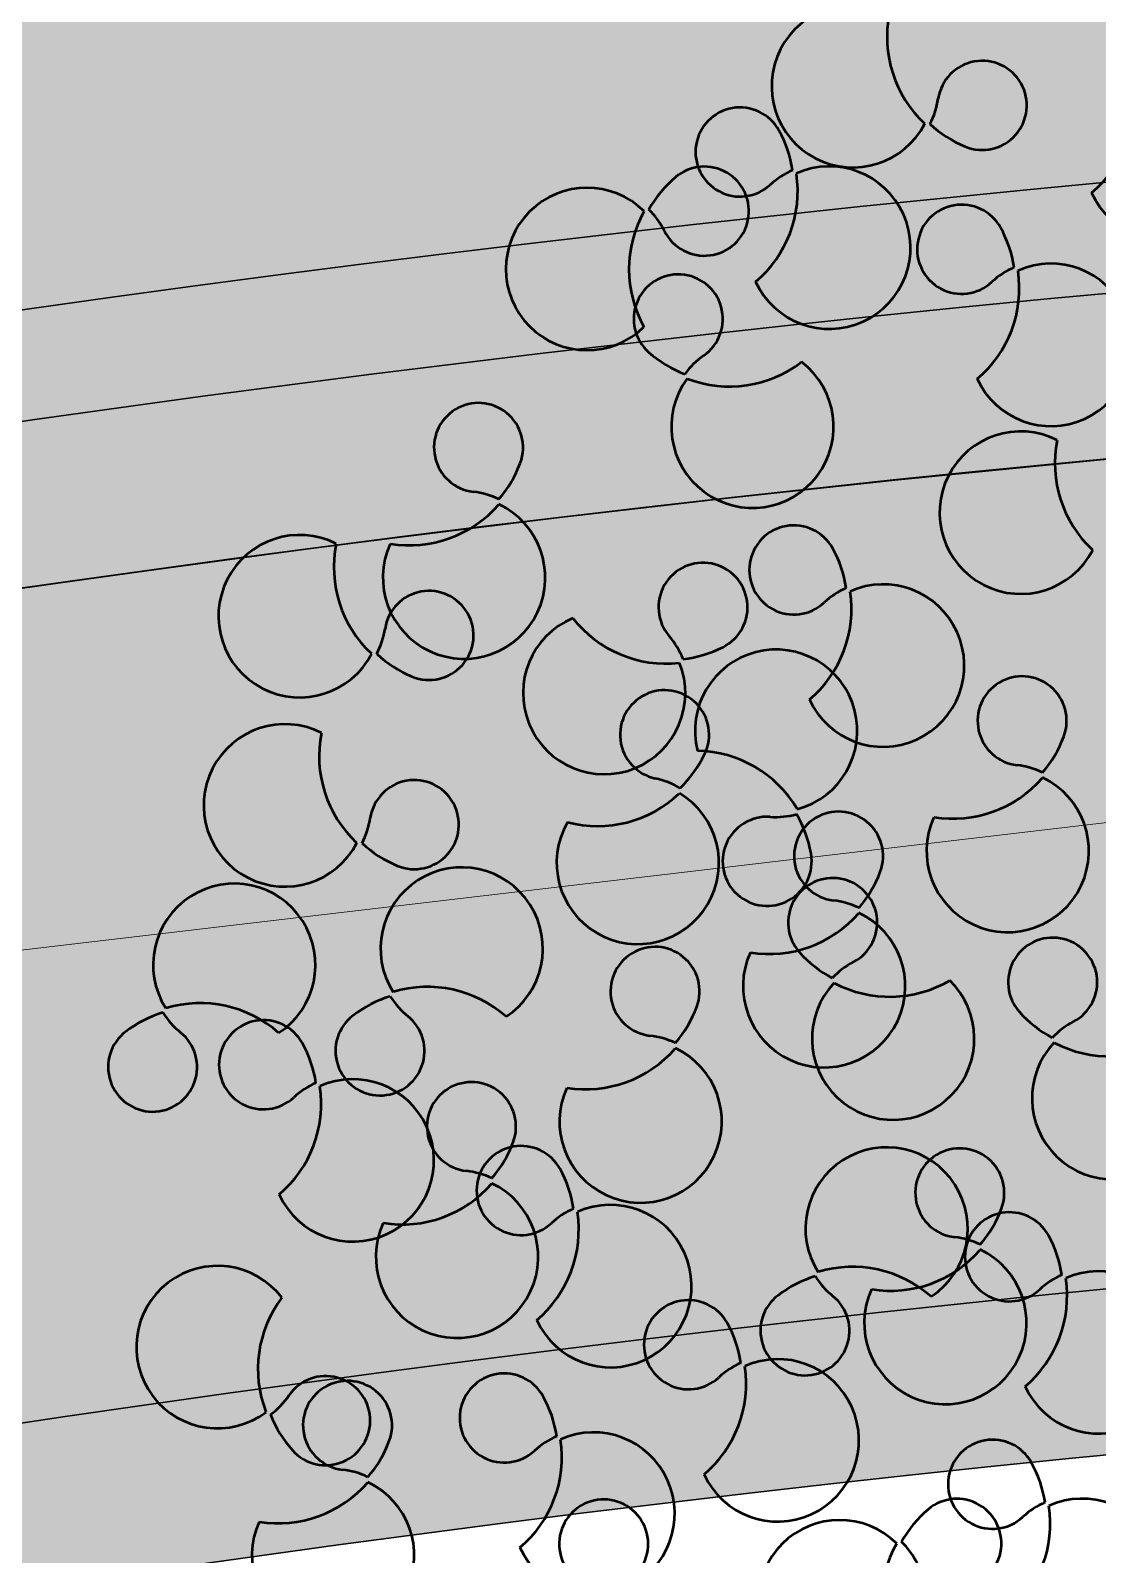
# Model space of a CAD drawing. Header units: centimetres. Extents: x 31799 to 51185, y -99131 to -72325.
# Drawn here: x 38478.8 to 38556.3, y -85839.1 to -85728.4 of the extents above; entities that cross this region are included whole.
import ezdxf

# ---------------------------------------------------------------- set-up
doc = ezdxf.new("R2010")
doc.units = ezdxf.units.CM
doc.header["$LTSCALE"] = 50
doc.header["$MEASUREMENT"] = 0
doc.layers.add('New_SANITARI BANJO', color=7, linetype='Continuous')
doc.layers.add('TALUS', color=2, linetype='Continuous')
doc.layers.add('New_SANITARI BANJO_Pen_No__24', color=7, linetype='Continuous', lineweight=18, true_color=0x029e21)
doc.layers.add('trotuar', color=91, linetype='Continuous', lineweight=0)
doc.layers.get('New_SANITARI BANJO').off()

# ---------------------------------------------------------------- blocks, each defined once
blk = doc.blocks.new('A$Cd0191f6d')
at = {"layer": 'trotuar'}
blk.add_polyline3d([(-2793.099999986589, 6019.099999871105, 62601.39999999999), (-1999.399999994785, 6630.200000014156, 62605.3), (-1162.425269465894, 7064.27949918434, 0), (-516.1999999545515, 6937.299999967217, 62592.7), (203.2000000588596, 6693.999999947846, 62591.19999999999), (1854.799999948591, 5855.70000000298, 62593.3), (2820.600000023842, 5351.800000108778, 62586.8), (2922.89999993518, 5543.499999959022, 62586.4), (1955.499999970198, 6017.300000041723, 62589.8), (279.0999999269843, 6868.999999854714, 62587.69999999998), (-440.6999999657273, 7147.700000088662, 62593.2), (-1184.199999924749, 7195.599999837577, 62591), (-1491.500000003725, 7132.400000002235, 62595.00000000001), (-1783.199999947101, 7014.999999944121, 62597.9), (-2294.69999987632, 6687.5, 62602.69999999999), (-2842.700000107288, 6250.700000021607, 62592.49999999999)], dxfattribs=at)
blk = doc.blocks.new('Tree Model Detailed 26')
at = {"layer": 'New_SANITARI BANJO_Pen_No__24', "color": 104, "linetype": 'Continuous', "lineweight": 50, "true_color": 0x029e21}
for centre, radius, start, end in [((5.328760876235, 97.74298197865001), 3.236620232247, 37.30244122418003, 321.1246690546001), ((1.06026925032, 94.49097532865001), 8.6027704362, 16.93110627508, 37.30244122416), ((-15.009021523935, 93.03116743735), 5.899489175175001, 307.5363833594, 216.7773740437), ((12.757399256135, 91.80917506935), 5.899489175175001, 213.1082859053, 122.3492765898), ((1.376323578087, 94.29124578265001), 8.6027704362, 318.4631756725, 16.76871418629002), ((12.441344928335, 92.00890461535), 5.899489175175001, 122.285996038, 141.1246690483001), ((24.342179962065, 88.13237564865001), 5.899489175175001, 333.283155263, 242.5241459426), ((5.499370029815, 89.689087824), 3.236620232247, 298.9809952291, 222.8032230624001), ((38.08380042493501, 87.05995351000001), 5.899489175175001, 333.2831552633, 242.5241459432), ((-30.14901131080001, 84.62839333264999), 5.899489175175001, 65.39899748820001, 334.6399881715), ((-19.2020764662, 88.61012362535), 8.6027704362, 170.7538872549, 229.0594257683), ((-16.604973569065, 81.49242852535001), 8.6027704362, 52.89127312547002, 111.1968116425), ((-16.779705012665, 81.161896904), 8.6027704362, 111.3592037266, 131.7305386755), ((-15.183752967535, 92.70063581665), 5.899489175175001, 216.7140934956, 235.5527665058), ((-20.351566013865, 85.166566304), 3.236620232247, 131.7305386789, 55.55276650578996), ((-1.4470852805465, 83.19744001800001), 5.899489175175001, 114.7868399148, 24.02783059075001), ((2.655997500780001, 94.09947057665), 8.6027704362, 220.1417296813, 278.4472681943), ((-1.203717089553, 83.48126065335002), 5.899489175175001, 23.96455004936001, 42.8032230605), ((-20.6992928654, 83.58075125735), 3.236620232247, 249.5931528056, 173.4153806392), ((2.8993656917735, 94.38329121265001), 8.6027704362, 278.6096602801, 298.9809952296001), ((27.917034545065, 77.04589860135), 8.6027704362, 78.63804502928998, 136.9435835450001), ((6.508799387684999, 81.21691841065), 3.236620232247, 37.30244122403997, 321.1246690455), ((41.658655007935, 75.97347646265), 8.6027704362, 78.63804502885002, 136.9435835447), ((-29.77513669313499, 84.62839333264999), 5.899489175175001, 334.5767076222, 353.4153806337001), ((2.2403077617735, 77.96491176065001), 8.6027704362, 16.93110627080996, 37.30244122410997), ((-18.828201848535, 88.61012362535), 8.6027704362, 229.2218178554, 249.5931528047), ((22.9463683444, 78.72777876535), 3.236620232247, 157.4773105859001, 81.29953840709997), ((27.903231086465, 76.67227888265), 8.6027704362, 137.1059756305, 157.4773105818), ((24.328376503465, 87.75875593), 5.899489175175001, 242.4608653962, 261.2995384089), ((-8.446420374800002, 75.61992425135), 5.899489175175001, 65.39899748789999, 334.6399881718), ((2.50051446984, 79.60165454399998), 8.6027704362, 170.7538872549, 229.0594257715), ((13.9374377676, 75.28311150134999), 5.899489175175001, 213.1082859106999, 122.3492765898), ((36.68798880726501, 77.65535662665), 3.236620232247, 157.4773105854001, 81.29953840888004), ((41.64485154940001, 75.59985674400001), 8.6027704362, 137.1059756308, 157.4773105818), ((40.88914248746499, 75.10877260865001), 5.899489175175001, 65.39899748820001, 334.6399881715), ((38.069996966335, 86.68633379135), 5.899489175175001, 242.4608653962, 261.2995384079), ((2.556362089547001, 77.76518221399999), 8.6027704362, 318.4631756725, 16.76871419052998), ((13.6213834398, 75.48284104734999), 5.899489175175001, 122.2859960414, 141.1246690533), ((51.83607733205, 79.09050290135), 8.6027704362, 170.7538872549, 229.0594257686), ((1.0032980706935, 74.57228217535), 3.236620232247, 249.5931528051, 173.4153806274), ((50.33886093295001, 74.06113053335001), 3.236620232247, 249.5931528044999, 173.4153806392), ((-20.158454868665, 72.19050644335), 3.236620232247, 298.9809952293, 222.8032230535), ((-3.635599943926501, 70.96636058535), 3.236620232247, 298.9809952296001, 222.8032230538001), ((-8.072545757065, 75.61992425135), 5.899489175175001, 334.5767076222999, 353.4153806337001), ((41.2630171052, 75.10877260865001), 5.899489175175001, 334.5767076222, 353.4153806337001), ((2.874389087553, 79.60165454399998), 8.6027704362, 229.2218178554, 249.5931528061), ((52.2099519498, 79.09050290135), 8.6027704362, 229.2218178554, 249.5931528042), ((63.30629439520001, 66.17538500625), 5.899489175175001, 315.2740725804, 224.5150632641999), ((-27.104910179065, 65.69885863740001), 5.899489175175001, 114.7868399125, 24.02783059607002), ((-23.001827397735, 76.60088919599998), 8.6027704362, 220.1417296779, 278.4472681951), ((-26.861541988065, 65.98267927335), 5.899489175175001, 23.96455004919999, 42.80322306036996), ((-10.582055254265, 64.47471277945), 5.899489175175001, 114.7868399127, 24.02783059553003), ((-6.478972472955001, 75.376743338), 8.6027704362, 220.141729678, 278.447268195), ((32.50239762520001, 64.92558503345), 5.899489175175001, 22.67099769038998, 291.9119883699999), ((-22.758459206735, 76.88470983200001), 8.6027704362, 278.609660281, 298.9809952297999), ((-10.338687063265, 64.75853341540001), 5.899489175175001, 23.96455004885002, 42.80322306016004), ((-29.31203579506499, 64.96314197095), 3.236620232247, 244.1033333861999, 167.9255612152), ((-6.235604281960001, 75.66056397400001), 8.6027704362, 278.6096602808, 298.9809952296999), ((1.3795995879935, 62.28003670905), 5.899489175175001, 65.39899748657999, 334.6399881697999), ((12.3265344326, 66.2617670016), 8.6027704362, 170.7538872567, 229.0594257695), ((20.165559501665, 62.483818647), 5.899489175175001, 59.90917806901999, 329.1501687517001), ((31.44321078246501, 65.40000454695002), 8.6027704362, 165.2640678363999, 223.569606351), ((43.245509536335, 60.42279644425), 8.6027704362, 128.0258874535, 186.3314259692999), ((10.829318033465, 61.2323946334), 3.236620232247, 249.5931528044999, 173.4153806345001), ((29.47170735259999, 60.5369378612), 3.236620232247, 244.1033333861999, 167.9255612152), ((63.2912920698, 54.52680854625), 8.6027704362, 60.85463498338999, 119.1601734978), ((-14.835615718935, 58.8044496168), 3.236620232247, 298.9809952309001, 222.8032230594999), ((59.67981224205, 59.54044827935), 3.236620232247, 214.8201261116001, 138.6423539408), ((1.7534742057065, 62.28003670905), 5.899489175175001, 334.5767076217, 353.4153806331), ((20.537719236135, 62.44805047945), 5.899489175175001, 329.0868882032, 347.9255612151), ((38.733156306065, 57.74419388155), 3.236620232247, 206.8651530056001, 130.6873808329001), ((63.70764306525001, 55.99472594515), 8.6027704362, 138.6423539406, 159.0136888904), ((63.4336399382, 65.82386638305), 5.899489175175001, 296.4986801189, 315.337353131), ((63.4186376128, 54.17528992304999), 8.6027704362, 40.32090794862, 60.69224289674001), ((32.77703960026501, 64.6719041014), 5.899489175175001, 291.8487078224, 310.6873808344999), ((51.85014779085, 54.1468328686), 5.899489175175001, 53.59551857589003, 322.8365092571), ((67.50996362535, 57.64755423755), 3.236620232247, 116.4986801167999, 40.32090794951987), ((12.700409050335, 66.2617670016), 8.6027704362, 229.2218178550999, 249.5931528047), ((31.81537051693501, 65.36423637935), 8.6027704362, 223.7319984367, 244.1033333866), ((43.520151511465, 60.16911551225), 8.6027704362, 186.4938180553, 206.8651530051), ((63.37825562435, 55.81784705005), 8.6027704362, 159.1760809764, 217.481619491), ((52.1795352318, 54.32371176365001), 5.899489175175001, 34.82012611221998, 53.65879912402999), ((-21.782071029265, 52.31280181065), 5.899489175175001, 114.786839913, 24.02783059547999), ((-17.678988247935, 63.21483236945), 8.6027704362, 220.1417296796, 278.4472681946), ((29.7623876086, 52.42999872545), 5.899489175175001, 195.0992032261, 104.3401939075), ((19.6997882102, 58.29801814955), 8.6027704362, 300.6797656263, 358.9853041409), ((71.80580835465, 55.05439709785001), 3.236620232247, 298.9809952251999, 222.8032230562999), ((-21.538702838265, 52.59662244660001), 5.899489175175001, 23.96455004710001, 42.80322305895), ((-17.435620056935, 63.49865300540001), 8.6027704362, 278.6096602801, 298.9809952302), ((20.2771818322, 53.08238204555001), 3.236620232247, 356.3238107626001, 280.1460385906999), ((11.205619550735, 48.94014916686499), 5.899489175175001, 65.39899748793002, 334.63998817), ((22.152554395335, 52.9218794594), 8.6027704362, 170.7538872545, 229.0594257692), ((41.44694466153501, 51.14840455655), 3.236620232247, 298.9809952303, 222.8032230595), ((-33.472397176535, 47.821675027535), 5.899489175175001, 315.2740725827, 224.5150632641999), ((-13.826186361065, 50.3322802034), 3.236620232247, 37.30244122382996, 321.1246690531), ((64.85935304405001, 48.56274929173499), 5.899489175175001, 114.7868399133, 24.0278305968), ((68.96243582535, 59.46477985054999), 8.6027704362, 220.1417296801999, 278.4472681933), ((-18.094677986935, 47.08027355353501), 8.6027704362, 16.93110627382998, 37.30244122350998), ((29.394492325865, 52.49659670355), 5.899489175175001, 176.3238107618, 195.1624837737999), ((65.10272123505, 48.846569927665), 5.899489175175001, 23.96455004840995, 42.80322305895005), ((69.20580401665, 59.74860048645), 8.6027704362, 278.6096602762, 298.9809952281), ((76.58979917865001, 46.856448003735), 5.899489175175001, 333.2831552622, 242.5241459478001), ((15.82941116940001, 48.322478731535), 3.236620232247, 207.7973316091, 131.6195594383999), ((20.6553379962, 47.8925070912), 3.236620232247, 249.5931528051999, 173.4153806333), ((19.3318929274, 58.3646161276), 8.6027704362, 280.1460385908, 300.5173735409), ((-6.397547981140001, 44.39847329406499), 5.899489175175001, 213.1082859064, 122.3492765884), ((7.399041967800002, 43.926616160665), 5.899489175175001, 46.57272407267002, 315.813714755), ((19.39350861813501, 44.3108983214), 8.6027704362, 131.6195594383, 151.9908943879), ((34.5004893512, 44.6567567504), 5.899489175175001, 114.7868399133, 24.02783059547999), ((38.60357213253501, 55.5587873092), 8.6027704362, 220.1417296799, 278.4472681946), ((-17.77862365920001, 46.880544007265), 8.6027704362, 318.4631756726, 16.76871418753), ((-6.713602308935, 44.598202840335), 5.899489175175001, 122.2859960397, 141.1246690513), ((34.7438575422, 44.94057738633499), 5.899489175175001, 23.96455004710001, 42.80322305894997), ((19.044966419335, 44.17561873893499), 8.6027704362, 152.1532864735, 210.4588249885), ((7.747584166600002, 44.061895743135), 5.899489175175001, 27.79733160905, 46.63600462074001), ((11.579494168465, 48.94014916686499), 5.899489175175001, 334.5767076215999, 353.4153806337001), ((38.84694032353501, 55.84260794515), 8.6027704362, 278.6096602801, 298.98099523), ((-13.2608487234, 40.130104926865), 5.899489175175001, 65.39899748793002, 334.6399881697001), ((-2.313913878813, 44.1118352194), 8.6027704362, 170.7538872545, 229.0594257696), ((22.526429013065, 52.9218794594), 8.6027704362, 229.2218178550999, 249.593152805), ((-33.48739950193501, 36.173098567535), 8.6027704362, 60.854634983, 119.1601734978), ((80.164653762, 35.76997095620001), 8.6027704362, 78.63804503207001, 136.9435835435), ((-33.34505163353501, 47.47015640433499), 5.899489175175001, 296.4986801189, 315.3373531306), ((-33.36005395893501, 35.821579944335), 8.6027704362, 40.32090794776, 60.69224289713), ((-29.26872794633499, 39.2938442588), 3.236620232247, 116.4986801177999, 40.32090794798997), ((-3.811130277960002, 39.08246285120001), 3.236620232247, 249.5931528051, 173.4153806333), ((64.74217566585001, 38.9482384532), 3.236620232247, 298.9809952309, 222.8032230595001), ((21.031639513535, 35.60026162466502), 5.899489175175001, 65.39899748793, 334.6399881697001), ((31.978574358135, 39.58199191720001), 8.6027704362, 170.7538872545, 229.0594257692), ((80.15085030335001, 35.3963512374), 8.6027704362, 137.1059756317, 157.4773105806), ((76.57599572, 46.48282828486499), 5.899489175175001, 242.4608653965, 261.2995384096), ((-24.972883217335, 36.700687119135), 3.236620232247, 298.9809952293, 222.8032230587), ((45.60662811613499, 34.656701143535), 5.899489175175001, 333.2831552624, 242.5241459449998), ((75.19398756135001, 37.45185112000001), 3.236620232247, 157.4773105823, 81.29953841336994), ((-12.886974105735, 40.130104926865), 5.899489175175001, 334.5767076219, 353.4153806337001), ((-8.4500282926, 35.476541261135), 3.236620232247, 298.9809952309001, 222.8032230595), ((30.481357959, 34.552619549), 3.236620232247, 249.5931528040999, 173.4153806333), ((57.79572035555, 32.45659064706501), 5.899489175175001, 114.7868399133, 24.02783059547997), ((61.89880313685, 43.358621205865), 8.6027704362, 220.1417296799, 278.4472681946), ((-1.9400392610935, 44.1118352194), 8.6027704362, 229.2218178552999, 249.593152805), ((58.03908854655, 32.74041128300001), 5.899489175175001, 23.9645500471, 42.80322305895002), ((-31.919338527735, 30.209039313), 5.899489175175001, 114.7868399127, 24.02783059547999), ((-27.8162557464, 41.11106987180001), 8.6027704362, 220.1417296802, 278.4472681946), ((11.495957894465, 32.33109196680001), 3.236620232247, 207.7973316091, 131.6195594384), ((62.14217132785001, 43.64244184180001), 8.6027704362, 278.6096602801, 298.9809952302), ((-31.67597033673501, 30.492859948935), 5.899489175175001, 23.96455004684001, 42.80322305894997), ((-15.396483602935, 28.984893455065), 5.899489175175001, 114.7868399133, 24.02783059547999), ((-11.2934008216, 39.8869240138), 8.6027704362, 220.1417296796, 278.4472681946999), ((15.0600553432, 28.3195115566), 8.6027704362, 131.619559438, 151.9908943876), ((21.4055141312, 35.60026162466502), 5.899489175175001, 334.5767076219, 353.4153806337001), ((-27.5728875554, 41.39489050773501), 8.6027704362, 278.6096602806, 298.98099523), ((-15.153115411935, 29.26871409099999), 5.899489175175001, 23.96455004710001, 42.80322305847), ((3.0655886928665, 27.935229395935), 5.899489175175001, 46.57272407267002, 315.8137147546), ((-11.0500326306, 40.170744649735), 8.6027704362, 278.6096602802, 298.9809952302), ((14.7115131444, 28.18423197413501), 8.6027704362, 152.1532864735, 210.4588249884999), ((3.414130891660001, 28.070508978335), 5.899489175175001, 27.79733160960002, 46.63600462114002), ((32.35244897586501, 39.58199191720001), 8.6027704362, 229.2218178550999, 249.5931528045), ((49.181482699135, 23.570224096065), 8.6027704362, 78.63804502937997, 136.9435835441), ((71.304253656, 24.1499854368), 5.899489175175001, 114.7868399162, 24.02783059653995), ((75.40733643735, 35.0520159956), 8.6027704362, 220.1417296785, 278.4472681933)]:
    blk.add_arc(centre, radius, start, end, dxfattribs=at)

msp = doc.modelspace()

# ---------------------------------------------------------------- hatches: boundary and pattern name
at = {"layer": 'TALUS', "lineweight": 30, "ltscale": 0.5, "true_color": 0x939598, "transparency": 33554559}
h = msp.add_hatch(color=252, dxfattribs=at)
h.dxf.hatch_style = 1
h.paths.add_polyline_path([(36276.38516095927, -85239.22639084185, -1), (35282.59136017838, -85710.7917431839, -1)], flags=16)
h.paths.add_polyline_path([(36258.31618276326, -85247.80030633899, -1), (35300.66033837441, -85702.21782768678, -1)], flags=0)
edge = h.paths.add_edge_path()
edge.add_arc((35785.76616845414, -87124.99712389108), 50.00000000001047, 343.6060053937989, 450.2168873000767)
edge.add_arc((35779.48826056891, -85475.0090670124), 1600.000000000514, 256.3904226196387, 270.21803383053555, ccw=False)
edge.add_arc((35391.23570401801, -87078.67984130912), 50.00000000000684, 76.39042261965353, 175.3992716527578)
edge.add_line((35341.39681107389, -87074.66926153748), (35311.94735140639, -87440.63342412878))
edge.add_arc((35361.78624435051, -87444.6440039004), 50.00000000000698, 175.3992716527917, 264.4911920794084)
edge.add_line((35356.98630580691, -87494.41307652566), (35677.8220206003, -87525.3558213341))
edge.add_arc((35682.62195914391, -87475.58674870887), 49.99999999998182, 264.4911920793969, 343.6060054054348)
edge.add_line((35730.58913727567, -87489.69879399204), (35833.73334658306, -87139.109169184))
edge = h.paths.add_edge_path()
edge.add_arc((36285.80805993509, -83537.14054680271), 49.99999999999295, 358.9792356738384, 438.0940489998873)
edge.add_line((36296.12335076885, -83488.21616867672), (35980.73294867991, -83421.71877313792))
edge.add_arc((35970.41765784613, -83470.64315126394), 50.00000000002819, 78.09404899988567, 167.1859694265125)
edge.add_line((35921.66290422922, -83459.55378700099), (35840.23433175462, -83817.5571760361))
edge.add_arc((35888.9890853715, -83828.64654029904), 49.99999999999373, 167.1859694265214, 266.1948184596658)
edge.add_arc((35779.48826056859, -85475.00906701462), 1600.000000001763, 72.36724199221612, 86.19481845965521, ccw=False)
edge.add_arc((36279.29770343089, -83902.52996673013), 50.00000000001844, 252.3672419922414, 358.9792356738552)
edge.add_line((36329.28976866307, -83903.4207045274), (36335.80012516724, -83538.03128459999))
h.paths.add_polyline_path([(34645.48260506319, -87425.79266917308), (34695.25167768844, -87430.59260771667), (34648.703071836, -87913.24065086072), (34598.93399921076, -87908.44071231714)])
h.paths.add_polyline_path([(34723.35668077389, -87920.44055867611), (34673.58760814863, -87915.64062013252), (34720.13621400107, -87432.99257698844), (34769.90528662633, -87437.79251553203)])
h.paths.add_polyline_path([(34798.01028971177, -87927.64046649149), (34748.24121708652, -87922.84052794789), (34794.78982293896, -87440.19248480383), (34844.55889556421, -87444.9924233474)])
h.paths.add_polyline_path([(34872.66389864965, -87934.84037430685), (34822.89482602441, -87930.04043576327), (34869.44343187684, -87447.39239261921), (34919.2125045021, -87452.19233116278)])
h.paths.add_polyline_path([(34944.09704081473, -87454.59230043458), (34993.86611343999, -87459.39223897815), (34947.31750758754, -87942.04028212224), (34897.54843496229, -87937.24034357864)])
h.paths.add_polyline_path([(35018.75064975263, -87461.79220824999), (35068.51972237788, -87466.59214679357), (35021.97111652542, -87949.24018993761), (34972.20204390018, -87944.44025139403)])
h.paths.add_polyline_path([(35096.62472546332, -87956.44009775302), (35046.85565283806, -87951.6401592094), (35093.40425869051, -87468.99211606536), (35143.17333131577, -87473.79205460894)])
h.paths.add_polyline_path([(35168.05786762839, -87476.19202388075), (35217.82694025364, -87480.99196242433), (35171.2783344012, -87963.64000556839), (35121.50926177595, -87958.84006702481)])
h.paths.add_polyline_path([(35245.93194333908, -87970.83991338378), (35196.16287071383, -87966.0399748402), (35242.71147656628, -87483.39193169614), (35292.48054919152, -87488.1918702397)])
h.paths.add_polyline_path([(35465.22808050296, -87991.9897545544), (35415.45900787771, -87987.1898160108), (35462.00761373016, -87504.54177286675), (35511.77668635541, -87509.34171141034)])
h.paths.add_polyline_path([(35536.66122266804, -87511.74168068214), (35586.43029529331, -87516.54161922571), (35539.88168944086, -87999.18966236978), (35490.11261681561, -87994.3897238262)])
h.paths.add_polyline_path([(35611.31483160593, -87518.94158849752), (35661.08390423119, -87523.7415270411), (35614.53529837874, -88006.38957018514), (35564.76622575349, -88001.58963164157)])
h.paths.add_polyline_path([(35685.96844054382, -87526.1414963129), (35735.73751316907, -87530.9414348565), (35689.18890731662, -88013.58947800053), (35639.41983469138, -88008.78953945696)])
h.paths.add_polyline_path([(35763.84251625452, -88020.78938581591), (35714.07344362927, -88015.98944727232), (35760.62204948171, -87533.34140412828), (35810.39112210696, -87538.14134267185)])
h.paths.add_polyline_path([(35835.27565841958, -87540.54131194366), (35885.04473104484, -87545.34125048722), (35838.4961251924, -88027.9892936313), (35788.72705256715, -88023.18935508771)])
h.paths.add_polyline_path([(35909.92926735747, -87547.74121975905), (35959.69833998274, -87552.54115830263), (35913.14973413029, -88035.18920144669), (35863.38066150504, -88030.38926290312)])
h.paths.add_polyline_path([(35987.80334306817, -88042.38910926206), (35938.03427044293, -88037.5891707185), (35984.58287629536, -87554.94112757442), (36034.35194892062, -87559.741066118)])
h.paths.add_polyline_path([(36059.23648523324, -87562.14103538981), (36109.00555785851, -87566.9409739334), (36062.45695200606, -88049.58901707747), (36012.68787938081, -88044.78907853388)])
h.paths.add_polyline_path([(36133.89009417113, -87569.34094320518), (36183.65916679639, -87574.14088174877), (36137.11056094393, -88056.78892489284), (36087.34148831869, -88051.98898634924)])
h.paths.add_polyline_path([(36211.76416988182, -88063.9888327082), (36161.99509725659, -88059.18889416463), (36208.54370310902, -87576.54085102059), (36258.31277573427, -87581.34078956416)])
h.paths.add_polyline_path([(36283.19731204691, -87583.74075883595), (36332.96638467215, -87588.54069737955), (36286.41777881971, -88071.18874052359), (36236.64870619446, -88066.38880198)])
h.paths.add_polyline_path([(38822.86974370932, -84909.48987272743), (38822.86974370932, -84859.48987272743), (39307.86974370932, -84859.48987272743), (39307.86974370932, -84909.48987272743)])
h.paths.add_polyline_path([(38822.86974370932, -84984.48987272743), (38822.86974370932, -84934.48987272744), (39307.86974370932, -84934.48987272743), (39307.86974370932, -84984.48987272743)])
h.paths.add_polyline_path([(38822.86974370932, -85059.48987272743), (38822.86974370932, -85009.48987272743), (39307.86974370932, -85009.48987272743), (39307.86974370932, -85059.48987272743)])
h.paths.add_polyline_path([(38822.86974370932, -85134.48987272743), (38822.86974370932, -85084.48987272743), (39307.86974370932, -85084.48987272743), (39307.86974370932, -85134.48987272743)])
h.paths.add_polyline_path([(38822.86974370932, -85209.48987272743), (38822.86974370932, -85159.48987272744), (39307.86974370932, -85159.48987272743), (39307.86974370932, -85209.48987272743)])
h.paths.add_polyline_path([(38822.86974370932, -85284.48987272743), (38822.86974370932, -85234.48987272743), (39307.86974370932, -85234.48987272743), (39307.86974370932, -85284.48987272743)])
h.paths.add_polyline_path([(38822.86974370932, -85309.48987272743), (39307.86974370932, -85309.48987272743), (39307.86974370932, -85359.48987272743), (38822.86974370932, -85359.48987272743)])
h.paths.add_polyline_path([(38822.86974370932, -85434.48987272743), (38822.86974370932, -85384.48987272743), (39307.86974370932, -85384.48987272743), (39307.86974370932, -85434.48987272743)])
h.paths.add_polyline_path([(38822.86974370932, -85509.48987272743), (38822.86974370932, -85459.48987272743), (39307.86974370932, -85459.48987272743), (39307.86974370932, -85509.48987272743)])
h.paths.add_polyline_path([(42242.33328250072, -84965.1833709302), (42242.33328250072, -84915.1833709302), (42727.33328250073, -84915.1833709302), (42727.33328250072, -84965.1833709302)])
h.paths.add_polyline_path([(42727.33328250072, -84990.1833709302), (42727.33328250072, -85040.1833709302), (42242.33328250072, -85040.1833709302), (42242.33328250072, -84990.1833709302)])
h.paths.add_polyline_path([(42727.33328250073, -85065.1833709302), (42727.33328250072, -85115.1833709302), (42242.33328250073, -85115.1833709302), (42242.33328250072, -85065.1833709302)])
h.paths.add_polyline_path([(42242.33328250073, -85190.1833709302), (42242.33328250072, -85140.1833709302), (42727.33328250072, -85140.1833709302), (42727.33328250072, -85190.18337093022)])
h.paths.add_polyline_path([(42242.33328250073, -85265.1833709302), (42242.33328250072, -85215.18337093022), (42727.33328250072, -85215.1833709302), (42727.33328250072, -85265.18337093022)])
h.paths.add_polyline_path([(42242.33328250072, -85340.1833709302), (42242.33328250072, -85290.1833709302), (42727.33328250072, -85290.1833709302), (42727.33328250072, -85340.1833709302)])
h.paths.add_polyline_path([(42242.33328250072, -85415.1833709302), (42242.33328250072, -85365.18337093019), (42727.33328250073, -85365.1833709302), (42727.33328250072, -85415.1833709302)])
h.paths.add_polyline_path([(42727.33328250072, -85440.1833709302), (42727.33328250072, -85490.1833709302), (42242.33328250073, -85490.1833709302), (42242.33328250072, -85440.18337093019)])
h.paths.add_polyline_path([(42727.33328250072, -85515.1833709302), (42727.33328250072, -85565.18337093019), (42242.33328250073, -85565.1833709302), (42242.33328250072, -85515.1833709302)])
h.paths.add_polyline_path([(35330.92340725392, -83330.30941829295), (35281.51765634077, -83322.62360169957), (35356.05278715759, -82843.49896182836), (35405.45853807074, -82851.18477842172)])
h.paths.add_polyline_path([(35430.16141352732, -82855.02768671843), (35479.56716444049, -82862.71350331177), (35405.03203362368, -83341.83814318299), (35355.62628271052, -83334.15232658964)])
h.paths.add_polyline_path([(35504.27003989708, -82866.55641160849), (35553.67579081023, -82874.24222820187), (35479.14065999341, -83353.36686807305), (35429.73490908026, -83345.68105147968)])
h.paths.add_polyline_path([(35578.37866626681, -82878.08513649853), (35627.78441717997, -82885.77095309191), (35553.24928636316, -83364.89559296312), (35503.84353545, -83357.20977636975)])
h.paths.add_polyline_path([(35627.35791273289, -83376.42431785318), (35577.95216181974, -83368.73850125982), (35652.48729263656, -82889.61386138859), (35701.89304354971, -82897.29967798194)])
h.paths.add_polyline_path([(35701.46653910263, -83387.95304274322), (35652.06078818949, -83380.26722614985), (35726.5959190063, -82901.14258627864), (35776.00166991946, -82908.82840287201)])
h.paths.add_polyline_path([(35775.57516547238, -83399.48176763329), (35726.16941455923, -83391.79595103991), (35800.70454537603, -82912.67131116871), (35850.1102962892, -82920.35712776208)])
h.paths.add_polyline_path([(35874.81317174578, -82924.20003605877), (35924.21892265895, -82931.88585265214), (35849.68379184212, -83411.01049252335), (35800.27804092898, -83403.32467592998)])
h.paths.add_polyline_path([(35923.79241821187, -83422.53921741339), (35874.38666729871, -83414.85340082005), (35948.92179811553, -82935.72876094881), (35998.32754902869, -82943.41457754218)])
h.paths.add_polyline_path([(35997.90104458161, -83434.06794230347), (35948.49529366846, -83426.3821257101), (36023.03042448528, -82947.25748583888), (36072.43617539843, -82954.94330243228)])
h.paths.add_polyline_path([(36072.00967095137, -83445.5966671935), (36022.6039200382, -83437.91085060016), (36097.13905085502, -82958.78621072895), (36146.54480176818, -82966.4720273223)])
h.paths.add_polyline_path([(36166.61704051069, -82969.59456959204), (36216.02279142384, -82977.28038618542), (36141.48766060702, -83456.4050260566), (36092.08190969387, -83448.71920946325)])
h.paths.add_polyline_path([(36240.72566688043, -82981.1232944821), (36290.13141779358, -82988.80911107545), (36215.59628697676, -83467.93375094666), (36166.19053606362, -83460.2479343533)])
h.paths.add_polyline_path([(36289.7049133465, -83479.46247583671), (36240.29916243334, -83471.77665924335), (36314.83429325017, -82992.65201937215), (36364.24004416333, -83000.3378359655)])
h.paths.add_polyline_path([(36363.81353971626, -83490.9912007268), (36314.4077888031, -83483.30538413342), (36388.94291961991, -83004.18074426222), (36438.34867053307, -83011.86656085557)])
h.paths.add_polyline_path([(36437.92216608599, -83502.51992561683), (36388.51641517285, -83494.83410902346), (36463.05154598966, -83015.70946915225), (36512.4572969028, -83023.39528574562)])
h.paths.add_polyline_path([(36512.03079245572, -83514.0486505069), (36462.62504154259, -83506.36283391353), (36537.16017235938, -83027.23819404231), (36586.56592327255, -83034.92401063567)])
h.paths.add_polyline_path([(36611.26879872913, -83038.76691893236), (36660.6745496423, -83046.45273552576), (36586.13941882547, -83525.57737539696), (36536.73366791233, -83517.89155880359)])
h.paths.add_polyline_path([(36660.24804519523, -83537.106100287), (36610.84229428208, -83529.42028369365), (36685.37742509888, -83050.29564382244), (36734.78317601205, -83057.9814604158)])
h.paths.add_polyline_path([(36734.35667156496, -83548.63482517707), (36684.95092065181, -83540.9490085837), (36759.48605146862, -83061.82436871248), (36808.89180238178, -83069.51018530587)])
h.paths.add_polyline_path([(36808.4652979347, -83560.16355006714), (36759.05954702156, -83552.47773347377), (36833.59467783837, -83073.35309360256), (36883.00042875153, -83081.03891019593)])
h.paths.add_polyline_path([(36907.70330420811, -83084.88181849262), (36957.10905512127, -83092.56763508599), (36882.57392430446, -83571.69227495718), (36833.16817339131, -83564.00645836383)])
h.paths.add_polyline_path([(36956.6825506742, -83583.22099984725), (36907.27679976104, -83575.53518325386), (36981.81193057786, -83096.41054338269), (37031.21768149103, -83104.09635997604)])
edge = h.paths.add_edge_path()
edge.add_line((35345.602616346, -87979.06565130793), (35392.01869444204, -87497.79174732689))
edge.add_line((35392.01869444204, -87497.79174732689), (35441.7877670673, -87502.59168587046))
edge.add_line((35441.7877670673, -87502.59168587046), (35395.23916121486, -87985.23972901452))
edge.add_line((35395.23916121486, -87985.23972901452), (35370.69833429069, -87982.87290852076))
edge.add_line((35370.69833429069, -87982.87290852076), (35528.59336416791, -88006.8270744345))
edge.add_arc((35525.27238796058, -88048.47187788168), 41.77700967186401, -14.552392159983583, 85.44058102007187, ccw=False)
edge.add_arc((56324.06698545087, -92940.1946727728), 21324.53482484069, 166.7675717122192, 172.1119311999963)
edge.add_line((35201.30356484486, -90013.65217812975), (34489.38764876415, -99043.51323502335))
edge.add_line((34489.38764876415, -99043.51323502335), (35258.46389933917, -99104.04198500312))
edge.add_line((35258.46389933917, -99104.04198500312), (36440.46922435543, -89448.17057818882))
edge.add_arc((34676.2716865449, -89211.51249660154), 1779.99999999924, 352.3596750292794, 372.2491902978332)
edge.add_arc((38265.83918597757, -88274.693198473), 1932.745294440495, 149.4357010675793, 196.8168086523928, ccw=False)
edge.add_arc((28852.09997230968, -82715.337688112), 9000.000000019161, 329.435701067582, 332.5402076988555)
edge.add_arc((39891.45875001077, -88452.22143186303), 3441.032003481225, 139.1797680767444, 152.5402076988599, ccw=False)
edge.add_arc((38709.34729134713, -87375.30775866933), 1842.970951900781, 86.46848604357098, 140.4930085273876, ccw=False)
edge.add_line((38822.8697437096, -85535.8364807311), (51169.21808257162, -85751.98653565615))
edge.add_line((51169.21808257162, -85751.98653565615), (51181.68086170222, -85040.00911070028))
edge.add_line((51181.68086170222, -85040.00911070028), (38026.75180736277, -84808.41644175778))
edge.add_arc((37981.90311111031, -83870.49077314144), 938.9973191681428, 182.5644517141839, 272.73762124589723, ccw=False)
edge.add_arc((43889.05428051963, -83579.50542167232), 6853.303026325537, 180.4775067035732, 182.7850742070695, ccw=False)
edge.add_arc((41673.82818748208, -83597.96768554443), 4637.999999996704, 169.5642741071078, 180.4775067035676, ccw=False)
edge.add_line((37112.54664547435, -82757.87561052585), (38981.36339262439, -72611.13147657337))
edge.add_line((38981.36339262439, -72611.13147657337), (38521.3781868199, -72526.41188133175))
edge.add_line((38521.3781868199, -72526.41188133175), (36586.16066803633, -80971.35960690958))
edge.add_arc((57616.60052341552, -84500.72002839511), 21324.53482483193, 170.4733098792983, 175.8176693669818)
edge.add_arc((36298.20150121319, -82930.87625125368), 52.72217670634584, 259.8132947316294, 343.8871983019342, ccw=False)
edge.add_line((36288.87724863775, -82982.76735097767), (36092.05724663894, -82952.33940716485))
edge.add_arc((36099.69638723808, -82902.92641766914), 49.99999999997041, 167.3027142030877, 261.21177081221555, ccw=False)
edge.add_line((36050.91913937023, -82891.93641810425), (36488.07190284962, -80951.7080700977))
edge.add_line((36488.07190284962, -80951.7080700977), (38422.94077398018, -72508.2817813477))
edge.add_line((38422.94077398018, -72508.2817813477), (37723.2232666089, -72379.40854094797))
edge.add_line((37723.2232666089, -72379.40854094797), (35793.8123894891, -80793.75494253219))
edge.add_line((35793.8123894891, -80793.75494253219), (35261.77990504808, -83146.51612537049))
edge.add_arc((32688.74613888724, -82564.67315841459), 2637.99999999998, 327.0197797374045, 347.25794675638565, ccw=False)
edge.add_arc((33527.60467798082, -83109.02263383292), 1638.000000000768, 309.10575855814596, 327.0197797374002, ccw=False)
edge.add_arc((34592.31709476245, -84418.88196580463), 49.99999999992727, 129.1057585582229, 141.3934260570992)
edge.add_arc((35921.34901027071, -85480.08389340823), 1750.727892282864, 141.3934260569931, 207.762668426149)
edge.add_arc((32922.71566187181, -87058.58785913285), 1638.000000000377, 15.56546134189972, 27.76266842614831, ccw=False)
edge.add_arc((31959.39116163786, -87326.9270237142), 2637.999999999982, -4.672705677099827, 15.565461341896992, ccw=False)
edge.add_line((34588.62326017362, -87541.828331363), (34392.1192494501, -89945.97681299673))
edge.add_line((34392.1192494501, -89945.97681299673), (33681.12072259822, -98979.90005407516))
edge.add_line((33681.12072259822, -98979.90005407516), (34389.69592598858, -99035.6671789809))
edge.add_line((34389.69592598858, -99035.6671789809), (35101.82942687799, -90003.04630095078))
edge.add_line((35101.82942687799, -90003.04630095078), (35265.39863799984, -88020.91772434402))
edge.add_arc((35315.22925561063, -88025.02984648815), 50.00000000001445, 103.45148907291338, 175.2825268761445, ccw=False)
edge.add_line((35303.59815568121, -87976.4014852734), (35270.81647965172, -87973.23988265557))
edge.add_line((35270.81647965172, -87973.23988265557), (35317.36508550417, -87490.59183951153))
edge.add_line((35317.36508550417, -87490.59183951153), (35367.13415812943, -87495.3917780551))
edge.add_line((35367.13415812943, -87495.3917780551), (35320.84533153772, -87975.3462506925))
edge.add_arc((35315.22925560593, -88025.02984652495), 50.00000003714096, 81.37347026810022, 83.55084168542459, ccw=False)
edge.add_line((35322.72891323263, -87975.5954947117), (35345.602616346, -87979.06565130793))
at = {"layer": 'TALUS', "lineweight": 30, "ltscale": 0.5, "true_color": 0x636466, "transparency": 33554687}
h = msp.add_hatch(color=251, dxfattribs=at)
h.dxf.hatch_style = 1
edge = h.paths.add_edge_path()
edge.add_line((51168.79446779087, -85771.98218413275), (38822.07713352589, -85555.82566912945))
edge.add_arc((38709.34729134713, -87375.30775866934), 1822.970951900793, 86.45465124964574, 140.5002035420514)
edge.add_arc((39891.45875000868, -88452.22143186604), 3421.032003480776, 139.1759243036042, 152.5402076988426)
edge.add_arc((28852.0999723263, -82715.33768812158), 9019.999999999973, 329.4357010675933, 332.54020769884426, ccw=False)
edge.add_arc((38265.83918597759, -88274.69319847299), 1912.745294440515, 149.4357010675207, 196.8405723386815)
edge.add_arc((34676.27168654486, -89211.5124965988), 1799.999999999678, 352.36335917613354, 372.2747163366826, ccw=False)
edge.add_line((36460.30705312418, -89450.71494389599), (35278.31571298675, -99106.47210740784))
edge.add_line((35278.31571298676, -99106.47210740784), (35258.46389933917, -99104.04198500312))
edge.add_line((35258.46389933917, -99104.04198500312), (36440.4692243555, -89448.17057818842))
edge.add_arc((34676.27168654485, -89211.51249659878), 1779.999999999686, 352.3596750292041, 372.2491902982017)
edge.add_arc((38265.83918597791, -88274.6931984704), 1932.745294439467, 149.4357010675926, 196.8168086520476, ccw=False)
edge.add_arc((28852.0999723264, -82715.33768812142), 8999.999999999978, 329.435701067592, 332.5402076988429)
edge.add_arc((39891.45875000869, -88452.22143186603), 3441.032003480784, 139.179768078024, 152.5402076988431, ccw=False)
edge.add_arc((38709.34729134614, -87375.30775866978), 1842.970951901312, 86.46848604353761, 140.4930085298587, ccw=False)
edge.add_line((38822.86974370971, -85535.83648073109), (51169.14455824898, -85751.98524845073))
edge.add_line((51169.14455824897, -85751.98524845073), (51168.79446779085, -85771.98218413275))
at = {"layer": 'TALUS', "lineweight": 30, "ltscale": 0.5, "true_color": 0x939598, "transparency": 33554559}
h = msp.add_hatch(dxfattribs=at)
h.set_pattern_fill('AR-BRSTD', color=252, scale=10, angle=25.3848191782744)
h.set_pattern_definition([(25.3848191782744, (-85633.25279063068, -50661.26926081775), (-11.43331631542021, 24.09498242438757), []), (115.3848191782744, (-85633.25279063068, -50661.26926081775), (-47.57127270745256, 6.947151430131534), [26.67, -26.67])])
edge = h.paths.add_edge_path()
edge.add_line((51168.79446779084, -85771.98218413275), (38822.07713352588, -85555.82566912944))
edge.add_arc((38709.34729134713, -87375.30775866934), 1822.970951900793, 86.45465124964574, 140.5002035420514)
edge.add_arc((39891.45875000868, -88452.22143186604), 3421.032003480776, 139.1759243036042, 152.5402076988426)
edge.add_arc((28852.0999723263, -82715.33768812158), 9019.999999999973, 329.4357010675933, 332.54020769884426, ccw=False)
edge.add_arc((38265.83918597759, -88274.69319847299), 1912.745294440515, 149.4357010675207, 196.8405723386815)
edge.add_arc((34676.27168654486, -89211.5124965988), 1799.999999999678, 352.36335917613354, 372.2747163366826, ccw=False)
edge.add_line((36460.30705312418, -89450.71494389599), (35278.31571298675, -99106.47210740784))
edge.add_line((35278.31571298676, -99106.47210740784), (35456.98203581496, -99128.34320905022))
edge.add_line((35456.98203581496, -99128.34320905022), (36638.85085285327, -89473.58694398144))
edge.add_arc((34676.27168654485, -89211.51249659884), 1979.999999999669, 352.3939628531224, 372.4924356409736)
edge.add_arc((38265.83918597744, -88274.69319847421), 1732.74529444101, 149.4357010674844, 197.0663442301818, ccw=False)
edge.add_arc((28852.09997232275, -82715.33768811954), 9200.000000004073, 329.4357010675921, 332.5402076988431)
edge.add_arc((39891.45875000869, -88452.221431866), 3241.032003480768, 139.1386897844903, 152.5402076988433, ccw=False)
edge.add_arc((38709.34729134891, -87375.30775866857), 1642.970951899917, 86.31897838516647, 140.5718444617201, ccw=False)
edge.add_line((38814.82891781346, -85735.72635621692), (51165.64365366782, -85951.954605271))
edge.add_line((51165.64365366782, -85951.95460527099), (51168.79446779085, -85771.98218413275))
at = {"layer": 'TALUS', "lineweight": 30, "ltscale": 0.5, "true_color": 0x636466, "transparency": 33554687}
h = msp.add_hatch(color=251, dxfattribs=at)
h.dxf.hatch_style = 1
edge = h.paths.add_edge_path()
edge.add_line((51165.64365366782, -85951.95460527099), (38814.82891781346, -85735.72635621691))
edge.add_arc((38709.34729134891, -87375.30775866857), 1642.97095189991, 86.3189783851665, 140.5718444617201)
edge.add_arc((39891.45875000869, -88452.221431866), 3241.032003480768, 139.1386897844903, 152.5402076988433)
edge.add_arc((28852.09997232275, -82715.33768811954), 9200.000000004073, 329.4357010675921, 332.54020769884306, ccw=False)
edge.add_arc((38265.83918597744, -88274.69319847421), 1732.745294441, 149.4357010674844, 197.0663442301818)
edge.add_arc((34676.27168654485, -89211.51249659884), 1979.999999999677, 352.3939628531224, 372.49243564097355, ccw=False)
edge.add_line((36638.85085285327, -89473.58694398144), (35456.98203581496, -99128.34320905022))
edge.add_line((35456.98203581496, -99128.34320905022), (35476.83384946255, -99130.77333145494))
edge.add_line((35476.83384946253, -99130.77333145493), (36658.68940301613, -89476.12541657715))
edge.add_arc((34676.27168654485, -89211.51249659882), 1999.999999999682, 352.3971057818591, 372.5154412534142)
edge.add_arc((38265.83918597759, -88274.69319847315), 1712.745294440574, 149.4357010675174, 197.0929188846484, ccw=False)
edge.add_arc((28852.09997232181, -82715.33768811924), 9220.000000005035, 329.4357010675932, 332.5402076988442)
edge.add_arc((39891.45875000866, -88452.22143186606), 3221.032003480776, 139.1342334458945, 152.5402076988424, ccw=False)
edge.add_arc((38709.34729134862, -87375.30775866867), 1622.970951900053, 86.30252506664851, 140.5806619945616, ccw=False)
edge.add_line((38814.00997657751, -85755.71508363212), (51165.29356320971, -85971.95154095301))
edge.add_line((51165.29356320969, -85971.95154095303), (51165.64365366781, -85951.954605271))
at = {"layer": 'TALUS', "lineweight": 30, "ltscale": 0.5, "true_color": 0x636466, "transparency": 33554559}
h = msp.add_hatch(color=251, dxfattribs=at)
h.dxf.hatch_style = 1
edge = h.paths.add_edge_path()
edge.add_line((36726.10338834469, -87574.76759919994), (36742.43937685736, -87582.33384145937))
edge.add_arc((36753.67027259248, -87543.02143610029), 40.88518355260649, 254.0562481138709, 322.2376036263231)
edge.add_arc((44432.07294009509, -91585.46773089496), 8637.251936606568, 149.6554915665658, 152.2816363247439, ccw=False)
edge.add_line((36978.09546617771, -87221.94382987802), (37115.66442604957, -86965.15437553583))
edge.add_arc((39891.458750009, -88452.22143186627), 3149.032003481173, 139.8965674612219, 151.8208584491029, ccw=False)
edge.add_arc((38721.63148336213, -87395.58836123318), 1574.548605323287, 115.17374508186501, 141.8850080301448, ccw=False)
edge.add_arc((38709.3472913488, -87375.30775866848), 1550.970951899852, 86.93195587402943, 115.0817296980095, ccw=False)
edge.add_arc((38790.41831509842, -85792.58650683358), 34.02868054159607, 273.2680204305681, 349.0605773697168)
edge.add_line((38823.82863912471, -85799.04416491215), (38824.24777206156, -85775.1035684576))
edge.add_arc((38792.25267497032, -85774.54342372461), 31.99999999998886, 358.9970134900699, 447.019991227173)
edge.add_arc((38708.98344136958, -87374.09335219249), 1633.715873345211, 87.01999122713092, 114.7871209429804)
edge.add_arc((38709.34547647022, -87375.30540494138), 1634.968054133522, 114.780831626092, 140.4820723982084)
edge.add_arc((39956.18880796355, -88501.18645820951), 3314.087018165755, 139.1828558587594, 153.7022321701935)
edge.add_line((36985.09756325551, -87032.92572537152), (36711.51379464929, -87530.30847797432))
edge.add_arc((36739.55215015864, -87545.73088441209), 32.00000000000431, 151.1871496284016, 245.1481247456183)
edge = h.paths.add_edge_path(flags=0)
edge.add_line((36967.62481792683, -87216.0772362892), (37105.08672094821, -86959.48761678072))
edge.add_arc((39891.45875000915, -88452.22143186588), 3161.032003481123, 139.9003385488322, 151.8208584491113, ccw=False)
edge.add_arc((38721.63148336211, -87395.58836123302), 1586.548605323169, 115.1733971092471, 141.8774802853182, ccw=False)
edge.add_arc((38709.34729134866, -87375.30775866841), 1562.970951899728, 86.95899662821438, 115.08208294152939, ccw=False)
edge.add_arc((38790.41831509878, -85792.58650683319), 22.02868054130711, 274.8057937171927, 346.6387693072754)
edge.add_line((38811.85073362896, -85797.67710624171), (38812.24961065235, -85774.89351418274))
edge.add_arc((38792.2526749703, -85774.54342372464), 20.00000000002357, 358.9970134901338, 447.0199912270676)
edge.add_arc((38708.98344136912, -87374.09335219266), 1621.715873345413, 87.01999122711442, 114.7871210169885)
edge.add_arc((38709.34729134811, -87375.30775866898), 1622.970951900127, 114.780808540125, 140.4868479751581)
edge.add_arc((39956.18880796379, -88501.1864582096), 3302.087018166003, 139.1804928733166, 153.7067987482662)
edge.add_line((36995.73901762514, -87038.47810914465), (36722.0281779653, -87536.09188038849))
edge.add_arc((36739.55215015866, -87545.73088441209), 20.00000000001058, 151.18714962842, 245.1481247455477)
edge.add_line((36731.14667402491, -87563.87883115449), (36746.56046259549, -87571.01794357307))
edge.add_arc((36753.67027260226, -87543.02143610278), 28.8851835525841, 255.7507634491043, 320.3263748316884)
edge.add_arc((44432.07294010693, -91585.46773090166), 8649.251936620169, 149.6569943851244, 152.2740376827856, ccw=False)
at = {"layer": 'TALUS', "lineweight": 30, "ltscale": 0.5, "true_color": 0x139b48, "transparency": 33554559}
h = msp.add_hatch(dxfattribs=at)
h.set_pattern_fill('ANGLE', color=114, angle=25.3848191782744)
h.set_pattern_definition([(25.3848191782744, (0, 0), (-0.1178913380855103, 0.2484484501952224), [0.2, -0.075]), (115.3848191782744, (0, 0), (-0.2484484501952224, -0.1178913380855103), [0.2, -0.075])])
edge = h.paths.add_edge_path()
edge.add_line((36731.14667402492, -87563.87883115449), (36746.56046259555, -87571.0179435731))
edge.add_arc((36753.67027259248, -87543.02143610027), 28.88518355261692, 255.7507634692528, 320.3263749254239)
edge.add_arc((44432.07294009508, -91585.46773089515), 8649.251936606654, 149.6569943851218, 152.2740376824965, ccw=False)
edge.add_line((36967.62481792684, -87216.07723628919), (37105.08672094823, -86959.48761678068))
edge.add_arc((39891.45875000901, -88452.22143186626), 3161.032003481174, 139.9003385488726, 151.8208584491032, ccw=False)
edge.add_arc((38721.63148336214, -87395.58836123321), 1586.548605323313, 115.1733971085803, 141.8774802854078, ccw=False)
edge.add_arc((38709.34729134883, -87375.30775866847), 1562.97095189985, 86.95899662819937, 115.0820829408595, ccw=False)
edge.add_arc((38790.41831509881, -85792.58650683324), 22.02868054126643, 274.8057937186448, 346.6387693073684)
edge.add_line((38811.85073362896, -85797.67710624171), (38812.24961065234, -85774.89351418274))
edge.add_arc((38792.25267497032, -85774.54342372462), 19.99999999999473, 358.9970134900909, 447.0199912271697)
edge.add_arc((38708.98344136959, -87374.0933521925), 1621.715873345228, 87.01999122713134, 114.7871209429808)
edge.add_arc((38709.34729134876, -87375.30775866883), 1622.970951900265, 114.7808084661802, 140.4868479747618)
edge.add_arc((39956.1888079636, -88501.18645820951), 3302.0870181658, 139.1804928731117, 153.7067987482658)
edge.add_line((36995.73901762515, -87038.47810914463), (36722.02817796529, -87536.09188038849))
edge.add_arc((36739.55215015865, -87545.73088441209), 20.00000000001058, 151.18714962842, 245.1481247456045)

# ---------------------------------------------------------------- linework, layer by layer
at = {"layer": 'TALUS', "color": 18, "lineweight": 30, "true_color": 0x000000, "elevation": -31311.32910148165}
msp.add_lwpolyline([(34901.65496501765, -84000.66707456954, -0.0783242408899573), (34560.77940469192, -84380.0828149762, 0.05366649645949176), (34553.24465050083, -84387.68350271083, 0.2979668209223705), (34372.15674442776, -86295.59077643837, -0.05327066000866452), (34500.64119325596, -86619.04830754812, -0.08853591309063878), (34588.6232601736, -87541.828331363), (34392.1192494501, -89945.97681299673), (33681.12072259822, -98979.90005407516), (35258.46389933917, -99104.04198500312), (36440.46922435543, -89448.17057818882, 0.08700291341820766), (36415.74839318309, -88833.86082235601, -0.2097357402497457), (36601.63137007551, -87291.8825764952, 0.01354679418306013), (36838.1118217741, -86865.47199203022, -0.05836204300284415), (37287.40865475588, -86202.86055588402, -0.2401919287266401), (38822.8697437096, -85535.8364807311), (51169.21808257162, -85751.98653565615), (51181.68086170222, -85040.00911070028), (38026.75180736277, -84808.41644175778, -0.4150990738519387), (37043.84617683056, -83912.5045025002, -0.01006900292269164)], format="xyb", dxfattribs=at)
for points in [[(51168.79446779087, -85771.98218413275), (38822.07713352589, -85555.82566912944, 0.2402889845404574), (37302.69397078315, -86215.76063706522, 0.05837887176979276), (36855.85851477165, -86874.69451270788, -0.01354679418293279), (36618.85255096041, -87302.05267624545, 0.2098439924146666), (36435.12276139192, -88828.83391540019, -0.08709893884572949), (36460.30705312418, -89450.71494389599), (35278.31571298676, -99106.47210740784), (35258.46389933917, -99104.04198500312), (36440.4692243555, -89448.17057818844, 0.08700291342015339), (36415.74839318104, -88833.86082234197, -0.2097357402481124), (36601.63137007652, -87291.88257649352, 0.01354679418293279), (36838.11182177289, -86865.47199203253, -0.0583620429971695), (37287.40865470392, -86202.86055594546, -0.2401919287381975), (38822.86974370971, -85535.83648073109), (51169.14455824897, -85751.98524845073)], [(51168.79446779084, -85771.98218413275), (38822.07713352589, -85555.82566912944, 0.2402889845404574), (37302.69397078315, -86215.76063706522, 0.05837887176979276), (36855.85851477165, -86874.69451270788, -0.01354679418293279), (36618.85255096041, -87302.05267624545, 0.2098439924146666), (36435.12276139192, -88828.83391540019, -0.08709893884572949), (36460.30705312418, -89450.71494389599), (35278.31571298676, -99106.47210740784), (35456.98203581496, -99128.34320905022), (36638.85085285327, -89473.58694398144, 0.08792163721925192), (36609.39434229676, -88783.21727386408, -0.2108727001981367), (36773.8431789153, -87393.58357401309, 0.01354679418293279), (37015.57875176059, -86957.6971987861, -0.05854189325590244), (37440.28109038375, -86331.84020941044, -0.2412459990362524), (38814.82891781346, -85735.72635621692), (51165.64365366782, -85951.95460527099)], [(51165.64365366782, -85951.95460527099), (38814.82891781346, -85735.72635621692, 0.2412459990362523), (37440.28109038375, -86331.84020941044, 0.0585418932559026), (37015.57875176059, -86957.6971987861, -0.01354679418293279), (36773.8431789153, -87393.58357401309, 0.2108727001981367), (36609.39434229676, -88783.21727386408, -0.08792163721925192), (36638.85085285327, -89473.58694398144), (35456.98203581496, -99128.34320905022), (35476.83384946253, -99130.77333145493), (36658.68940301613, -89476.12541657715, 0.0880089751490652), (36628.74696861638, -88778.10705950971, -0.2109938131165374), (36791.06435979914, -87403.75367376507, 0.01354679418293279), (37033.32544475935, -86966.91971946145, -0.05856140436247513), (37455.57090700262, -86344.73535035976, -0.2413626844069608), (38814.00997657751, -85755.71508363212), (51165.29356320969, -85971.95154095303)], [(36726.10338834469, -87574.76759919994), (36742.43937685736, -87582.33384145937, 0.3065961687147121), (36785.99234462917, -87568.0590456784, -0.01145921971077671), (36978.09546617771, -87221.94382987802), (37115.66442604957, -86965.15437553583, -0.05207653481033237), (37482.81830027563, -86423.71120441932, -0.117080487634963), (38051.87420841767, -85970.58713204617, -0.1234479781935076), (38792.35818110584, -85826.55984960811, 0.3433154724646977), (38823.82863912471, -85799.04416491215), (38824.24777206156, -85775.1035684576, 0.4041428558967879), (38793.91627556237, -85742.58669621585, 0.1217532823168024), (38024.05129645623, -85890.88887819556, 0.1126152983704421), (37448.08939595685, -86334.94314235914, 0.0634376236253524), (36985.09756325551, -87032.92572537152), (36711.51379464929, -87530.30847797432, 0.4346099186766699)], [(36731.14667402492, -87563.87883115449), (36746.56046259555, -87571.0179435731, 0.2894654385281517), (36775.9030111118, -87561.46212933019, -0.01141950189957886), (36967.62481792684, -87216.07723628919), (37105.08672094823, -86959.48761678068, -0.05206003572653276), (37473.50569073511, -86416.14031113943, -0.1170487306539801), (38046.77855333436, -85959.72276867718, -0.1233297590858077), (38792.2638472847, -85814.5377431843, 0.3241141658515606), (38811.85073362896, -85797.67710624171), (38812.24961065234, -85774.89351418274, 0.4041428558967345), (38793.29242534035, -85754.57046903163, 0.1217532823168029), (38029.08227269454, -85901.78333908583, 0.1126365024038273), (37457.26000858642, -86342.68384501156, 0.06346798128865651), (36995.73901762515, -87038.47810914463), (36722.02817796529, -87536.09188038849, 0.4346099186764791)]]:
    msp.add_lwpolyline(points, format="xyb", close=True, dxfattribs=at)

# ---------------------------------------------------------------- block references
at = {"layer": 'New_SANITARI BANJO', "color": 134, "linetype": 'Continuous', "lineweight": 18, "zscale": 100, "rotation": 90}
msp.add_blockref('Tree Model Detailed 26', (38585.38713054979, -85809.00321445706), dxfattribs=at)
at = {"layer": 'TALUS', "color": 18, "lineweight": 30, "ltscale": 0.5, "true_color": 0x000000, "rotation": 25.3848191782744}
msp.add_blockref('A$Cd0191f6d', (41819.31584043236, -91853.01963576846), dxfattribs=at)

doc.saveas('drawing.dxf')
